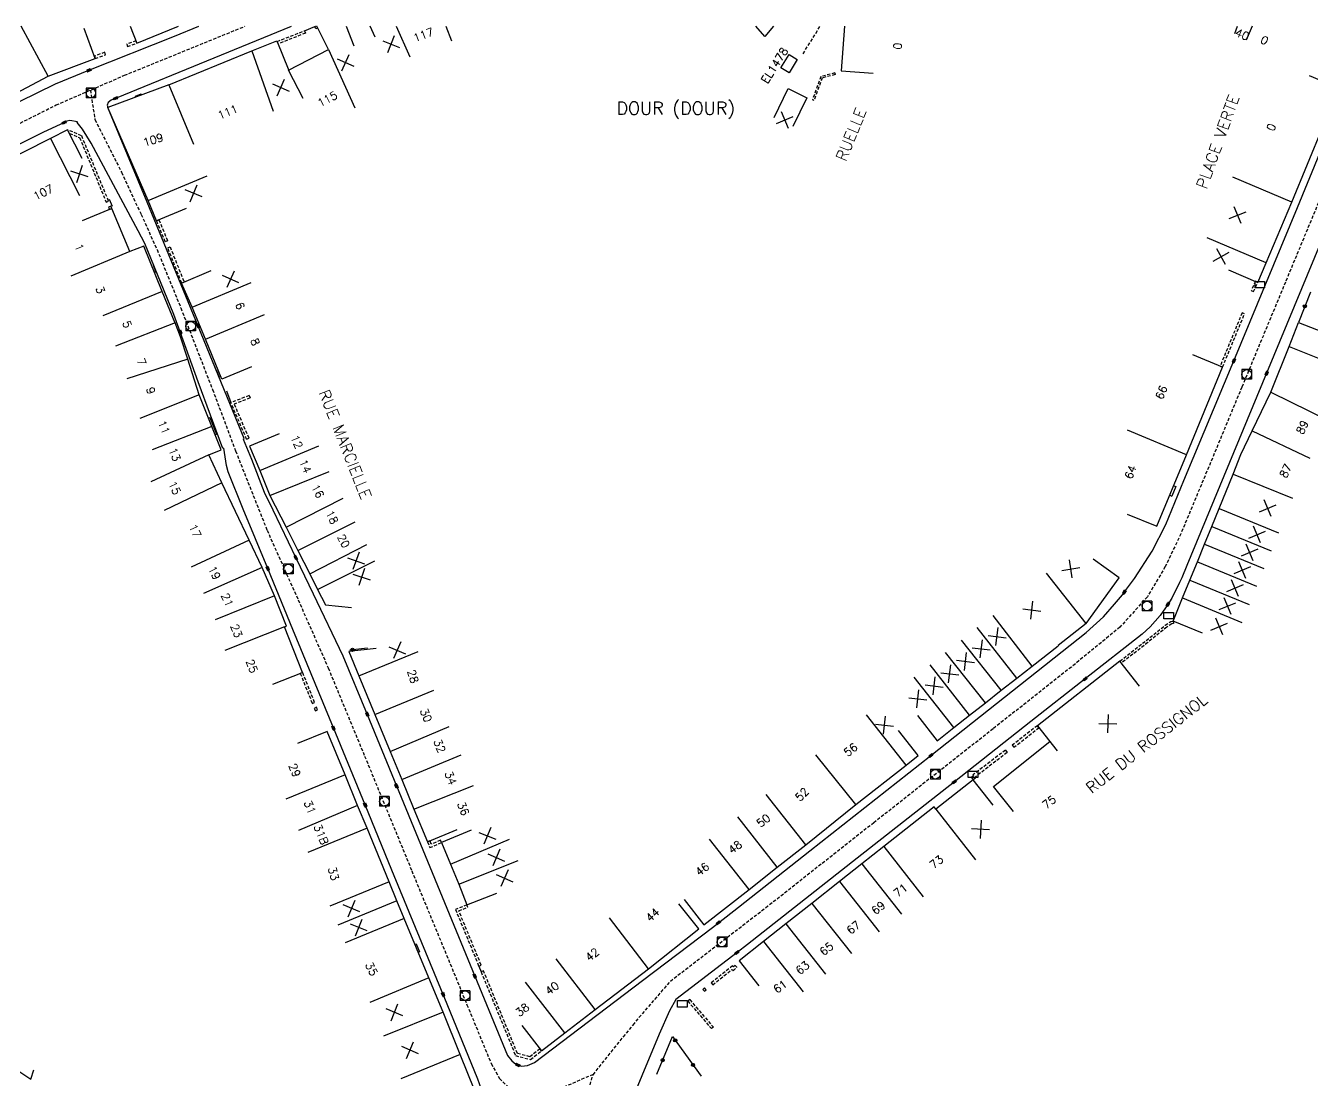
# Model space of a CAD drawing. Header units: millimetres. Extents: x 108000 to 119599, y 120002 to 124063.
# Drawn here: x 108421.3 to 108622.2, y 120835.4 to 121000.1 of the extents above; entities that cross this region are included whole.
import ezdxf
from ezdxf.enums import TextEntityAlignment as Align

# ---------------------------------------------------------------- set-up
doc = ezdxf.new("R2010")
doc.units = ezdxf.units.MM
doc.linetypes.add('DASHED', pattern=[0.75, 0.5, -0.25])
doc.layers.get('0').update_dxf_attribs({"linetype": 'CONTINUOUS'})
for name, color, linetype in [('W0001', 6, 'DASHED'), ('W0008', 7, 'CONTINUOUS'), ('W0100', 7, 'CONTINUOUS'), ('W0105', 7, 'CONTINUOUS'), ('W0112', 1, 'DASHED'), ('W0322', 7, 'CONTINUOUS'), ('W0400', 7, 'CONTINUOUS'), ('W0420', 7, 'CONTINUOUS'), ('W0980', 7, 'CONTINUOUS'), ('W0984', 7, 'CONTINUOUS'), ('W0989', 7, 'CONTINUOUS'), ('W0991', 7, 'CONTINUOUS'), ('W1102', 7, 'CONTINUOUS'), ('W1471', 7, 'CONTINUOUS')]:
    doc.layers.add(name, color=color, linetype=linetype)
doc.styles.get("Standard").update_dxf_attribs({"font": 'romans.shx', "width": 0.85})

# ---------------------------------------------------------------- blocks, each defined once
blk = doc.blocks.new('t991o')
at = {"color": 0, "linetype": 'Continuous'}
for p, q in [((-1, 1), (1, -1)), ((-1, -1), (1, 1))]:
    blk.add_line(p, q, dxfattribs=at)
blk = doc.blocks.new('T420')
for p, q in [((0.75, 0.75), (-0.75, 0.75)), ((-0.75, 0.75), (-0.75, -0.75)), ((0.75, 0.75), (0.75, -0.75)), ((0.75, -0.75), (-0.75, -0.75))]:
    blk.add_line(p, q)
blk.add_ellipse((0, 0), major_axis=(-0.53, 0.53), ratio=1, start_param=3.926991, end_param=10.210176)
blk = doc.blocks.new('T400')
for p, q in [((-0.15, 0.3), (0.15, 0.3)), ((-0.15, -0.25), (-0.15, 0.3)), ((-0.15, 0.15), (0.15, 0.15)), ((-0.15, 0), (0.15, 0)), ((0.15, 0.3), (0.15, -0.25)), ((-0.15, -0.15), (0.15, -0.15)), ((-0.15, -0.25), (-0.15, -0.3)), ((-0.15, -0.3), (0.15, -0.3)), ((0.15, -0.3), (0.15, -0.25))]:
    blk.add_line(p, q)
blk = doc.blocks.new('T1471')
at = {"color": 0, "linetype": 'Continuous', "flags": 128}
blk.add_lwpolyline([(-0.75, -0.5), (-0.75, 0.5), (0.75, 0.5), (0.75, -0.5), (-0.75, -0.5)], dxfattribs=at)
blk = doc.blocks.new('t322o')
at = {"color": 0, "linetype": 'Continuous'}
for radius in [0.25, 0.15]:
    blk.add_circle((0, 0), radius, dxfattribs=at)

msp = doc.modelspace()

# ---------------------------------------------------------------- linework, layer by layer
at = {"layer": 'W0001'}
for points in [[(108313.19, 120952.45), (108322.41, 120948.7), (108332.35, 120944.82), (108336.01, 120944.16), (108340.87, 120944.55), (108348.94, 120946.8), (108357.1, 120950.55), (108366.99, 120956.08), (108379.69, 120963.23), (108391.5, 120969.58), (108403.6, 120976.07), (108415.72, 120982.55), (108426.02, 120987.72), (108436.68, 120992.35), (108455.47, 121000)], [(108542.66, 120995.72), (108545.33, 121000)], [(108431.35, 120990.04), (108432.07, 120985.44), (108436.22, 120977.23), (108439.27, 120970.64), (108441.77, 120965.14), (108445.48, 120956.03), (108450.44, 120943.27), (108454.03, 120933.7), (108458.95, 120921.33), (108463.8, 120910.45), (108468.51, 120899.81), (108474.19, 120886.06), (108481.55, 120868.15), (108490.17, 120847.23), (108493.96, 120838.04), (108495.25, 120835.71), (108499.32, 120831.75)], [(108626.33, 120980.6), (108623.15, 120972.47), (108618, 120960.06), (108611.19, 120943.67), (108606.02, 120931.21), (108601.66, 120920.77), (108599.23, 120915.63), (108596.43, 120910.93), (108592.15, 120906.18), (108584.56, 120899.96), (108572.34, 120890.31), (108553.72, 120875.65), (108537.18, 120862.61), (108521.76, 120850.72), (108516.26, 120844.32), (108509.86, 120836.34), (108493.14, 120829.06), (108485.35, 120823.24), (108475.82, 120816.19), (108463.93, 120807.39), (108449.06, 120796.4), (108434.53, 120785.69), (108410.1, 120767.66)], [(108471.71, 120734.24), (108472.74, 120739.5), (108476.13, 120746.15), (108481.88, 120758.95), (108487.32, 120771.73), (108494.04, 120787.48), (108500.96, 120804.05), (108504.06, 120811.95), (108504.21, 120815.91), (108509.86, 120836.34)]]:
    msp.add_lwpolyline(points, dxfattribs=at)
at = {"layer": 'W0008'}
for p, q in [((108434.16, 120988.13), (108433.99, 120987.67)), ((108433.99, 120987.67), (108434.07, 120987.34)), ((108434.59, 120988.46), (108434.16, 120988.13)), ((108435.41, 120988.81), (108434.59, 120988.46)), ((108455.2, 120935.54), (108456.5, 120932.42)), ((108601.82, 120913.89), (108601.47, 120913.18)), ((108591.32, 120909.79), (108592.53, 120911.22))]:
    msp.add_line(p, q, dxfattribs=at)
for points in [[(108350.03, 120950.73), (108374.99, 120964.08), (108385.74, 120969.81), (108405.92, 120980.56), (108420.29, 120988.27), (108425.92, 120991.04), (108431.12, 120993.14), (108444.51, 120998.48), (108448.3, 121000)], [(108435.41, 120988.81), (108450.67, 120995.06), (108462.77, 121000)], [(108455.2, 120935.54), (108455.4, 120935.62), (108448.19, 120953.2), (108440.25, 120972.54), (108434.07, 120987.34)], [(108492.41, 120834.15), (108491.88, 120835.6), (108486.59, 120848.46), (108486.45, 120848.83), (108478.46, 120868.23), (108474.28, 120878.43), (108469.31, 120890.45), (108462.98, 120905.8), (108459.06, 120915.35), (108455.21, 120924.6), (108452.87, 120930.43), (108452.59, 120931.41), (108452.18, 120934.12), (108452.04, 120934.1), (108448.21, 120944.47), (108445.4, 120952.28), (108444.37, 120954.99), (108439.86, 120966.1), (108438.81, 120968.05), (108431.49, 120981.77), (108430.11, 120983.96), (108429.29, 120984.97), (108429.32, 120985.1), (108428.13, 120985.27), (108427.66, 120985.17), (108427.29, 120984.98), (108424.04, 120983.46), (108416.81, 120979.88)], [(108592.53, 120911.22), (108592.84, 120911.68), (108594.43, 120913.8), (108597.17, 120918.03), (108599.32, 120922.22), (108602.15, 120929.06), (108609.94, 120947.79), (108619.89, 120971.73), (108625.32, 120984.86)], [(108630.04, 120981.97), (108615.06, 120945.83), (108602.6, 120915.83), (108601.82, 120913.89)], [(108456.5, 120932.42), (108458.51, 120927.27), (108459.87, 120924.48), (108463.44, 120917.03), (108466.14, 120911.39), (108470.78, 120901.73), (108474.61, 120892.56), (108479.15, 120881.39), (108487.04, 120862.29), (108491.39, 120851.7), (108496.52, 120839.3), (108497.17, 120838.47), (108497.79, 120837.97), (108498.1, 120837.82), (108498.67, 120837.62), (108499.64, 120837.72), (108500.71, 120838.23), (108517.58, 120851), (108528.51, 120859.29), (108529.43, 120860), (108532.59, 120862.44), (108543.72, 120871.26), (108562.62, 120886.15), (108586.85, 120905.35), (108589.56, 120907.77), (108591.32, 120909.79)], [(108601.47, 120913.18), (108600.27, 120910.71), (108599.65, 120909.72), (108598.42, 120908.01), (108596.85, 120906.25), (108595.6, 120905.08), (108586.71, 120898.09), (108578.24, 120891.43), (108566.3, 120882.03), (108551.12, 120870.11), (108533.96, 120856.61), (108532.36, 120855.38), (108522.8, 120848.06), (108521.78, 120846.27), (108520.18, 120842.62), (108514.77, 120829.6), (108509.33, 120816.5)]]:
    msp.add_lwpolyline(points, dxfattribs=at)
at = {"layer": 'W0100'}
for p, q in [((108443.63, 120990.84), (108456.59, 120996.19)), ((108443.63, 120990.84), (108434.07, 120987.34)), ((108586.9, 120906.77), (108582.48, 120903.31)), ((108582.48, 120903.31), (108582.51, 120903.28)), ((108569.24, 120882.32), (108563.42, 120877.74)), ((108572.34, 120878.39), (108569.24, 120882.32)), ((108563.42, 120877.74), (108563.12, 120878.12)), ((108532.66, 120854.1), (108535.75, 120850.16))]:
    msp.add_line(p, q, dxfattribs=at)
for points in [[(108397.39, 120983.6), (108399.65, 120979.14), (108404.02, 120981.35), (108408.71, 120983.79), (108419.77, 120989.54), (108424.74, 120992.2), (108432.12, 120994.96), (108430.37, 120999.64)], [(108437.55, 121000), (108438.63, 120997.36), (108445.1, 121000)], [(108464.6, 120988.71), (108462.3, 120993.15), (108468.54, 120996.37), (108466.74, 121000)], [(108471.3, 121000), (108472.48, 120996.97)], [(108475.82, 120998.29), (108475.05, 121000)], [(108456.59, 120996.19), (108460.5, 120997.74), (108462.34, 120993.08)], [(108609.08, 120961.98), (108613.68, 120960.01), (108614.98, 120963.05), (108618.98, 120972.54), (108626.36, 120990.37), (108621.74, 120992.29)], [(108538.16, 120985.78), (108540.35, 120990.28), (108543.26, 120988.86), (108541.07, 120984.36)], [(108446.3, 120971.58), (108441.69, 120969.64), (108440.37, 120972.79), (108434.07, 120987.34)], [(108430.06, 120979.38), (108427.79, 120983.84), (108425.14, 120982.49), (108416.56, 120978.16), (108413.1, 120976.26), (108407.48, 120973.45), (108402.51, 120970.87), (108404.82, 120966.43)], [(108459.87, 120897.27), (108464.51, 120899.12), (108461.67, 120906.25), (108461.99, 120906.36), (108460.1, 120911.06), (108460.11, 120911.08), (108458.16, 120915.48), (108456.16, 120919.78), (108451.89, 120928.71), (108449.86, 120933.07), (108451.78, 120933.89), (108450.34, 120937.54), (108448.35, 120942.48), (108446.57, 120948.02), (108445.44, 120951.52), (108444.6, 120953.68), (108444.59, 120953.67), (108442.56, 120958.61), (108439.73, 120965.65), (108437.51, 120964.86), (108434.7, 120971.55), (108430.09, 120969.62)], [(108456.53, 120946.85), (108451.91, 120944.93), (108449.33, 120951.15), (108447.23, 120956.13), (108445.61, 120959.91), (108450.21, 120961.88)], [(108605.07, 120905.24), (108600.45, 120907.14), (108601.93, 120910.74), (108603.07, 120913.53), (108604.24, 120916.36), (108605.38, 120919.15), (108606.51, 120921.9), (108607.65, 120924.69), (108609.85, 120930.08), (108611.03, 120933.15), (108612.79, 120936.86), (108615.74, 120942.86), (108618.6, 120949.99), (108620.05, 120953.73), (108624.71, 120951.93)], [(108593.3, 120923.84), (108597.92, 120921.93), (108602.55, 120933.11), (108608.16, 120946.79), (108603.54, 120948.69)], [(108460.83, 120936.37), (108456.22, 120934.44), (108457.8, 120930.64), (108459.4, 120926.73), (108461.94, 120921.78), (108463.74, 120918.16), (108465.63, 120914.51), (108466.85, 120912.06), (108468.07, 120909.65), (108472.12, 120909.25)], [(108586.9, 120906.77), (108592.02, 120913.87), (108587.97, 120916.79)], [(108475.97, 120902.85), (108471.73, 120902.37), (108473.28, 120898.58), (108475.76, 120892.55), (108478.2, 120886.78), (108480.01, 120882.41), (108481.89, 120877.74), (108484, 120872.66), (108488.62, 120874.58)], [(108560.51, 120892.38), (108563.6, 120888.45), (108566.23, 120890.52), (108568.68, 120892.44), (108571.13, 120894.38), (108573.58, 120896.32), (108576.04, 120898.24), (108578.44, 120900.1), (108582.51, 120903.28)], [(108595.23, 120896.96), (108592.14, 120900.89), (108579.26, 120890.8), (108582.34, 120886.86)], [(108481.91, 120831.5), (108484.87, 120827.46), (108490.88, 120831.87), (108491.42, 120833.79), (108489.11, 120839.44), (108486.44, 120846.06), (108484.21, 120851.4), (108480.37, 120860.71), (108479.24, 120863.46), (108478, 120866.44), (108474.59, 120874.78), (108473.09, 120878.32), (108471.14, 120883.11), (108468.34, 120889.9), (108463.72, 120888)], [(108524.09, 120863.65), (108527.18, 120859.71), (108534.22, 120865.22), (108538.64, 120868.69), (108543.11, 120872.21), (108550.89, 120878.47), (108558.76, 120884.65), (108560.64, 120886.12), (108557.55, 120890.06)], [(108575.52, 120877.38), (108572.4, 120881.28), (108581.21, 120888.31)], [(108563.12, 120878.12), (108555.26, 120871.94), (108551.84, 120869.23), (108548.34, 120866.49), (108544.01, 120863.03), (108539.99, 120859.87), (108536.49, 120857.1), (108532.66, 120854.1)], [(108490.81, 120874.49), (108486.2, 120872.54), (108487.62, 120869.18), (108488.89, 120866.04), (108490.15, 120862.81), (108494.81, 120864.63)], [(108498.74, 120843.96), (108501.82, 120840.02), (108505.46, 120842.86), (108510.17, 120846.46), (108518.52, 120852.84), (108526.38, 120859.08), (108523.28, 120863)]]:
    msp.add_lwpolyline(points, dxfattribs=at)
at = {"layer": 'W0100', "flags": 128}
for points in [[(108538.04, 121000), (108536.68, 120998.4), (108536.68, 120998.4)], [(108549.13, 121000), (108548.63, 120993.05), (108548.63, 120993.05), (108553.62, 120992.69)], [(108540.47, 120995.6), (108541.76, 120994.82), (108540.47, 120992.76), (108539.18, 120993.54), (108540.47, 120995.6), (108540.47, 120995.6)]]:
    msp.add_lwpolyline(points, dxfattribs=at)
at = {"layer": 'W0105'}
for p, q in [((108464.78, 120999.31), (108466.4, 120999.97)), ((108438.39, 120989.11), (108439.27, 120989.46)), ((108439.35, 120989.27), (108439.27, 120989.46)), ((108438.46, 120988.94), (108438.39, 120989.11)), ((108434.82, 120971.86), (108434.35, 120972.94)), ((108441.64, 120961.53), (108441.22, 120962.71)), ((108450.99, 120946.37), (108451.48, 120945.24)), ((108449.81, 120938.85), (108450.02, 120938.93)), ((108450.02, 120938.93), (108451.06, 120936.33)), ((108450.85, 120936.25), (108451.06, 120936.33)), ((108600.88, 120928.14), (108600.26, 120926.63)), ((108600.55, 120928.27), (108600.88, 120928.14)), ((108599.93, 120926.77), (108600.26, 120926.63)), ((108482.04, 120856.67), (108482.22, 120856.75)), ((108482.22, 120856.75), (108482.77, 120855.48)), ((108482.57, 120855.39), (108482.77, 120855.48)), ((108492.02, 120853.27), (108492.38, 120852.37))]:
    msp.add_line(p, q, dxfattribs=at)
at = {"layer": 'W0112'}
for p, q in [((108460.53, 120997.63), (108464.78, 120999.31)), ((108464.78, 120999.31), (108464.93, 120998.94)), ((108466.4, 120999.97), (108466.69, 121000.09)), ((108466.69, 121000.09), (108466.85, 120999.73)), ((108437.16, 120996.85), (108438.63, 120997.36)), ((108438.63, 120997.36), (108438.5, 120997.74)), ((108432.12, 120994.96), (108433.73, 120995.57)), ((108433.73, 120995.57), (108433.59, 120995.95)), ((108545.45, 120992.15), (108544.13, 120988.53)), ((108545.64, 120991.94), (108544.37, 120988.44)), ((108547.62, 120992.72), (108545.45, 120992.15)), ((108547.69, 120992.47), (108545.64, 120991.94)), ((108547.62, 120992.72), (108547.69, 120992.47)), ((108544.37, 120988.44), (108544.13, 120988.53)), ((108429.98, 120982.92), (108427.79, 120983.84)), ((108428.08, 120983.29), (108429.68, 120982.62)), ((108434.2, 120972.71), (108429.98, 120982.92)), ((108434.56, 120971.9), (108434.19, 120971.75)), ((108434.69, 120971.56), (108434.56, 120971.9)), ((108441.69, 120969.65), (108442.06, 120969.8)), ((108443.05, 120966.34), (108441.69, 120969.65)), ((108443.44, 120965.42), (108443.81, 120965.57)), ((108445.62, 120959.92), (108443.44, 120965.42)), ((108613.02, 120958.58), (108613.68, 120960.02)), ((108613.68, 120960.02), (108613.31, 120960.19)), ((108608.17, 120946.79), (108611.6, 120955.1)), ((108611.6, 120955.1), (108611.23, 120955.25)), ((108456.14, 120942.35), (108453.3, 120941.24)), ((108455.76, 120935.52), (108453.3, 120941.24)), ((108456.29, 120941.97), (108453.83, 120941.02)), ((108456.13, 120935.68), (108453.83, 120941.02)), ((108456.14, 120942.35), (108456.29, 120941.97)), ((108455.76, 120935.52), (108456.13, 120935.68)), ((108600.08, 120907.09), (108600.45, 120907.14)), ((108464.5, 120899.12), (108464.13, 120898.97)), ((108466.38, 120894.43), (108464.5, 120899.12)), ((108466.67, 120893.67), (108466.31, 120893.5)), ((108466.85, 120893.27), (108466.67, 120893.67)), ((108579.25, 120890.8), (108575.32, 120887.74)), ((108574.26, 120886.98), (108574.53, 120886.6)), ((108575.32, 120887.74), (108575.57, 120887.42)), ((108484.01, 120872.66), (108484.36, 120871.76)), ((108484.36, 120871.76), (108486.2, 120872.54)), ((108490.16, 120862.8), (108488.38, 120862.11)), ((108488.38, 120862.11), (108492.02, 120853.27)), ((108531.65, 120853.31), (108528.3, 120850.65)), ((108527.27, 120849.85), (108527.01, 120849.63)), ((108527.01, 120849.63), (108527.27, 120849.32)), ((108524.96, 120848.02), (108528.65, 120843.72)), ((108528.65, 120843.72), (108528.35, 120843.49)), ((108500.09, 120838.67), (108501.82, 120840.02))]:
    msp.add_line(p, q, dxfattribs=at)
for points in [[(108466.85, 120999.73), (108466.56, 120999.6), (108466.4, 120999.97)], [(108438.5, 120997.74), (108437.03, 120997.23), (108437.16, 120996.85)], [(108464.93, 120998.94), (108460.68, 120997.25), (108460.53, 120997.63)], [(108433.59, 120995.95), (108431.98, 120995.33), (108432.12, 120994.96)], [(108429.68, 120982.62), (108433.83, 120972.55), (108434.2, 120972.71)], [(108434.19, 120971.75), (108434.32, 120971.41), (108434.69, 120971.56)], [(108442.06, 120969.8), (108443.42, 120966.49), (108443.05, 120966.34)], [(108443.81, 120965.57), (108445.99, 120960.07), (108445.62, 120959.92)], [(108613.31, 120960.19), (108612.66, 120958.74), (108613.02, 120958.58)], [(108611.23, 120955.25), (108607.8, 120946.94), (108608.17, 120946.79)], [(108592.15, 120900.89), (108596.26, 120904.1), (108599.22, 120906.49), (108600.08, 120907.09)], [(108600.45, 120907.14), (108600.5, 120906.74), (108600.23, 120906.71), (108599.46, 120906.17), (108596.5, 120903.79)], [(108596.5, 120903.79), (108592.39, 120900.57), (108592.15, 120900.89)], [(108464.13, 120898.97), (108466.01, 120894.28), (108466.38, 120894.43)], [(108466.31, 120893.5), (108466.49, 120893.1), (108466.85, 120893.27)], [(108575.57, 120887.42), (108579.5, 120890.48), (108579.25, 120890.8)], [(108574.26, 120886.98), (108569.2, 120883.11), (108569.3, 120882.97), (108568.98, 120882.7), (108569.24, 120882.32)], [(108574.53, 120886.6), (108569.47, 120882.73), (108569.57, 120882.59), (108569.24, 120882.32)], [(108484.58, 120872.29), (108484.38, 120872.8), (108484.01, 120872.66)], [(108486.2, 120872.54), (108486.05, 120872.91), (108484.58, 120872.29)], [(108488.9, 120861.89), (108490.3, 120862.43), (108490.16, 120862.8)], [(108492.02, 120853.27), (108492.39, 120853.42), (108488.9, 120861.89)], [(108528.3, 120850.65), (108528.55, 120850.33), (108531.59, 120852.75), (108531.76, 120852.54)], [(108532.04, 120853.36), (108531.8, 120853.13), (108531.65, 120853.31)], [(108531.76, 120852.54), (108532.32, 120853.07), (108532.04, 120853.36)], [(108498.06, 120839.62), (108492.75, 120852.52), (108492.38, 120852.37)], [(108492.38, 120852.37), (108497.76, 120839.29), (108500.09, 120838.67)], [(108527.27, 120849.32), (108527.53, 120849.54), (108527.27, 120849.85)], [(108524.96, 120848.02), (108524.66, 120847.8), (108528.35, 120843.49)], [(108501.82, 120840.02), (108501.57, 120840.33), (108500, 120839.1), (108498.06, 120839.62)]]:
    msp.add_lwpolyline(points, dxfattribs=at)
at = {"layer": 'W0322'}
for p, q in [((108621.89, 120958.49), (108620.05, 120953.74)), ((108452.6, 120943.11), (108453.3, 120941.24)), ((108474.65, 120902.88), (108471.88, 120902.6))]:
    msp.add_line(p, q, dxfattribs=at)
for points in [[(108519.82, 120836.37), (108522.26, 120842.26), (108526.73, 120836.07)], [(108418.32, 120838.12), (108422.04, 120835.58), (108422.54, 120837.05)]]:
    msp.add_lwpolyline(points, dxfattribs=at)
at = {"layer": 'W1102'}
for p, q in [((108424.74, 120992.2), (108420.56, 121000)), ((108479.09, 121000), (108481.24, 120995.24)), ((108486.88, 121000), (108487.76, 120997.71)), ((108536.68, 120998.4), (108535.31, 121000)), ((108610.09, 120998.9), (108610.53, 121000)), ((108612.79, 121000), (108611.85, 120997.82)), ((108456.59, 120996.19), (108459.92, 120986.76)), ((108468.54, 120996.37), (108472.66, 120987.26)), ((108443.63, 120990.84), (108447.46, 120981.6)), ((108425.14, 120982.49), (108429.67, 120973.58)), ((108440.37, 120972.79), (108449.59, 120976.66)), ((108618.98, 120972.54), (108609.77, 120976.43)), ((108614.98, 120963.05), (108605.78, 120966.98)), ((108437.51, 120964.86), (108428.28, 120960.99)), ((108447.23, 120956.13), (108456.45, 120960.01)), ((108442.56, 120958.61), (108433.31, 120954.8)), ((108444.6, 120953.68), (108435.27, 120950.08)), ((108449.33, 120951.15), (108458.57, 120954.98)), ((108618.6, 120949.99), (108627.88, 120946.27)), ((108446.57, 120948.02), (108437.05, 120944.96)), ((108448.35, 120942.48), (108439.07, 120938.74)), ((108615.74, 120942.86), (108624.71, 120938.45)), ((108450.34, 120937.54), (108441.03, 120933.88)), ((108602.55, 120933.11), (108593.32, 120936.94)), ((108612.79, 120936.86), (108621.82, 120932.56)), ((108449.86, 120933.07), (108440.79, 120928.86)), ((108457.8, 120930.64), (108467.03, 120934.49)), ((108459.4, 120926.73), (108468.66, 120930.51)), ((108609.85, 120930.08), (108619.11, 120926.3)), ((108451.89, 120928.71), (108442.87, 120924.38)), ((108461.94, 120921.78), (108470.84, 120926.35)), ((108607.65, 120924.69), (108616.91, 120920.9)), ((108463.74, 120918.16), (108472.69, 120922.62)), ((108606.51, 120921.9), (108615.76, 120918.1)), ((108456.16, 120919.78), (108447.1, 120915.55)), ((108465.63, 120914.51), (108474.52, 120919.08)), ((108605.38, 120919.15), (108614.63, 120915.36)), ((108458.16, 120915.48), (108449.02, 120911.42)), ((108466.85, 120912.06), (108475.8, 120916.52)), ((108604.24, 120916.36), (108613.49, 120912.56)), ((108586.9, 120906.77), (108580.7, 120914.61)), ((108603.07, 120913.53), (108612.32, 120909.72)), ((108460.1, 120911.06), (108450.82, 120907.34)), ((108601.93, 120910.74), (108611.17, 120906.93)), ((108578.44, 120900.1), (108572.34, 120908.02)), ((108461.67, 120906.25), (108452.38, 120902.54)), ((108576.04, 120898.24), (108569.86, 120906.11)), ((108573.58, 120896.32), (108567.38, 120904.16)), ((108473.28, 120898.58), (108482.53, 120902.36)), ((108571.13, 120894.38), (108564.92, 120902.22)), ((108568.68, 120892.44), (108562.52, 120900.32)), ((108566.23, 120890.52), (108560.02, 120898.37)), ((108475.76, 120892.55), (108485.01, 120896.37)), ((108558.76, 120884.65), (108552.58, 120892.51)), ((108478.2, 120886.78), (108487.41, 120890.67)), ((108480.01, 120882.41), (108489.25, 120886.24)), ((108550.89, 120878.47), (108544.63, 120886.26)), ((108471.14, 120883.11), (108461.88, 120879.32)), ((108481.89, 120877.74), (108491.17, 120881.48)), ((108543.11, 120872.21), (108536.91, 120880.07)), ((108473.09, 120878.32), (108463.88, 120874.43)), ((108563.42, 120877.74), (108569.6, 120869.87)), ((108474.59, 120874.78), (108465.34, 120870.99)), ((108538.64, 120868.69), (108532.46, 120876.56)), ((108487.62, 120869.18), (108496.83, 120873.08)), ((108534.22, 120865.22), (108528.06, 120873.1)), ((108555.26, 120871.94), (108561.43, 120864.08)), ((108488.89, 120866.04), (108498.17, 120869.77)), ((108551.84, 120869.23), (108558.04, 120861.39)), ((108478, 120866.44), (108468.77, 120862.61)), ((108548.34, 120866.49), (108554.53, 120858.63)), ((108479.24, 120863.46), (108469.99, 120859.66)), ((108544.01, 120863.03), (108550.24, 120855.21)), ((108480.37, 120860.71), (108471.13, 120856.88)), ((108518.52, 120852.84), (108512.45, 120860.79)), ((108539.99, 120859.87), (108546.18, 120852.01)), ((108536.49, 120857.1), (108542.7, 120849.26)), ((108510.17, 120846.46), (108504.09, 120854.41)), ((108484.21, 120851.4), (108474.98, 120847.56)), ((108505.46, 120842.86), (108499.32, 120850.75)), ((108486.44, 120846.06), (108477.16, 120842.32)), ((108489.11, 120839.44), (108479.85, 120835.65))]:
    msp.add_line(p, q, dxfattribs=at)

# ---------------------------------------------------------------- block references
at = {"layer": 'W0322'}
for p, rotation in [((108621.03, 120956.28), 248.9124932718074), ((108472.29, 120902.65), 185.6022237431031), ((108522.7, 120841.66), 305.8045360106737), ((108520.73, 120838.57), 67.51144393115668), ((108525.48, 120837.81), 305.8045360106737)]:
    msp.add_blockref('t322o', p, dxfattribs=dict(at, rotation=rotation))
at = {"layer": 'W0400'}
for p, rotation in [((108431.12, 120993.14), 291.9970111848961), ((108435.32, 120988.77), 113.5764522072518), ((108427.29, 120984.98), 116.6569824220594), ((108448.19, 120953.2), 202.2987670898437), ((108445.4, 120952.28), 19.83538055458981), ((108609.94, 120947.79), 337.4368057252759), ((108615.06, 120945.83), 157.4819030754584), ((108463.44, 120917.03), 205.6073303220077), ((108459.06, 120915.35), 22.34407043491592), ((108592.84, 120911.68), 326.4316215516774), ((108599.65, 120909.72), 148.0662994388681), ((108586.71, 120898.09), 128.160140990869), ((108474.61, 120892.56), 202.640197754231), ((108469.31, 120890.45), 22.46482849049837), ((108562.62, 120886.15), 308.231403350408), ((108479.15, 120881.39), 202.1254577633379), ((108566.3, 120882.03), 128.2024993898031), ((108474.28, 120878.43), 22.25637054476168), ((108529.43, 120860), 307.7375717162273), ((108532.36, 120855.38), 127.7158660885534), ((108491.39, 120851.7), 22.35342407226561), ((108486.45, 120848.83), 21.1417388908707), ((108498.1, 120837.82), 242.7513732903233)]:
    msp.add_blockref('T400', p, dxfattribs=dict(at, rotation=rotation))
at = {"layer": 'W0420'}
for p in [(108431.43, 120989.59), (108447.03, 120953.18), (108611.94, 120945.64), (108462.27, 120915.25), (108596.39, 120909.5), (108563.31, 120883.22), (108477.28, 120878.98), (108529.98, 120857.02), (108489.87, 120848.66)]:
    msp.add_blockref('T420', p, dxfattribs=at)
at = {"layer": 'W0991'}
for p, rotation in [((108478.33, 120997.22), 24.31166265698762), ((108471.2, 120994.33), 21.11067973338093), ((108461.11, 120990.45), 21.48465856634751), ((108539.82, 120985.35), 67.65658326675579), ((108429.64, 120976.93), 206.9681625495757), ((108447.49, 120973.92), 112.7799912165916), ((108610.53, 120970.52), 67.10679590052928), ((108607.97, 120964.03), 73.99455727530507), ((108453.27, 120960.54), 110.9539691262883), ((108615.23, 120924.74), 67.77229416855118), ((108613.56, 120920.64), 67.75571106326522), ((108612.42, 120917.86), 67.6671520685586), ((108472.83, 120916.54), 294.9352110824163), ((108473.71, 120914.01), 296.7843150315351), ((108584.48, 120915.28), 54.18075187332514), ((108611.29, 120915.1), 67.75019369336154), ((108610.13, 120912.28), 67.66441446831325), ((108578.38, 120908.86), 38.05732574773296), ((108608.97, 120909.46), 67.60536666700465), ((108607.66, 120906.27), 67.62427182360969), ((108572.96, 120904.71), 37.63286607154194), ((108479.27, 120902.58), 292.2188922338236), ((108570.49, 120902.79), 38.11099427629068), ((108568.02, 120900.84), 38.30583227383952), ((108565.56, 120898.9), 38.37886890099028), ((108563.14, 120897), 38.00619735364999), ((108560.57, 120894.98), 38.31500213068547), ((108555.38, 120890.89), 38.11733963464476), ((108590.27, 120891.11), 313.2060948164554), ((108493.36, 120873.59), 292.9451907492118), ((108570.39, 120874.62), 222.4559480150884), ((108494.75, 120870.22), 291.9424447932614), ((108496.04, 120866.98), 291.390330000191), ((108472.15, 120862.27), 112.5067545656466), ((108473.29, 120859.29), 113.8803918652433), ((108478.86, 120846.04), 112.605075434934), ((108481.28, 120840.13), 111.9439996437588)]:
    msp.add_blockref('t991o', p, dxfattribs=dict(at, rotation=rotation))
at = {"layer": 'W1471'}
for p in [(108614, 120959.66), (108599.75, 120907.96), (108569.19, 120883.22), (108523.82, 120847.37)]:
    msp.add_blockref('T1471', p, dxfattribs=at)

# ---------------------------------------------------------------- texts
at = {"layer": 'W0980'}
msp.add_text('DOUR (DOUR)', height=2, dxfattribs=at).set_placement((108522.78, 120987.07), align=Align.MIDDLE)
at = {"layer": 'W0984'}
msp.add_text('EL1478', height=1.25, rotation=57.6511, dxfattribs=at).set_placement((108538.21, 120993.9), align=Align.MIDDLE)
at = {"layer": 'W0989'}
for s, rotation, p in [('PLACE VERTE', 70.311, (108607.43, 120981.99)), ('RUELLE', 67.7684, (108550.15, 120983.12)), ('RUE MARCIELLE', 291.7088, (108471.15, 120934.73)), ('RUE DU ROSSIGNOL', 38.2313, (108596.32, 120887.99))]:
    msp.add_text(s, height=1.75, rotation=rotation, dxfattribs=at).set_placement(p, align=Align.MIDDLE)
at = {"layer": 'W0991'}
for s, rotation, p in [('117', 20.1537, (108483.36, 120998.67)), ('40', 337.8986, (108611.25, 120998.73)), ('0', 85.9127, (108557.43, 120996.91)), ('0', 329.6651, (108614.71, 120997.81)), ('115', 27.3393, (108468.37, 120988.66)), ('111', 22.4756, (108452.78, 120986.62)), ('109', 17.0573, (108441.17, 120982.28)), ('0', 67.6922, (108615.77, 120984.25)), ('107', 26.7911, (108424, 120974.07)), ('1', 292.7516, (108429.65, 120965.5)), ('3', 292.7516, (108432.91, 120958.83)), ('6', 292.8404, (108454.73, 120956.36)), ('5', 292.3837, (108437.1, 120953.47)), ('8', 292.5522, (108457.09, 120950.72)), ('7', 287.9511, (108439.34, 120947.61)), ('9', 287.8036, (108440.8, 120943.11)), ('66', 67.6922, (108598.62, 120942.83)), ('11', 291.9389, (108442.85, 120937.39)), ('89', 63.8354, (108620.64, 120937.4)), ('12', 292.6529, (108463.6, 120935.12)), ('13', 291.474, (108444.54, 120933.15)), ('14', 292.2555, (108464.93, 120931.3)), ('64', 67.9631, (108593.81, 120930.39)), ('87', 64.5353, (108618.03, 120930.58)), ('15', 294.8871, (108444.52, 120927.94)), ('16', 297.1479, (108466.88, 120927.42)), ('18', 296.4886, (108469.1, 120923.35)), ('17', 295.5928, (108447.71, 120921.22)), ('20', 297.2465, (108470.9, 120919.63)), ('19', 295.4077, (108450.74, 120914.67)), ('21', 293.9264, (108452.74, 120910.44)), ('23', 291.8678, (108454.18, 120905.61)), ('25', 291.7864, (108456.59, 120900.09)), ('28', 286.8529, (108481.74, 120898.49)), ('30', 292.873, (108483.78, 120892.42)), ('32', 292.5091, (108485.9, 120887.62)), ('56', 38.1592, (108550.09, 120887.05)), ('29', 292.3736, (108463.27, 120883.84)), ('34', 291.9163, (108487.63, 120882.62)), ('52', 45.1362, (108542.49, 120880.07)), ('31', 292.2315, (108465.64, 120878.07)), ('36', 292.596, (108489.6, 120877.84)), ('75', 38.5751, (108581.1, 120878.86)), ('50', 38.2593, (108536.47, 120875.98)), ('31B', 292.9132, (108467.4, 120873.82)), ('48', 38.1453, (108532.04, 120871.85)), ('46', 38.0383, (108526.92, 120868.39)), ('73', 38.1717, (108563.51, 120869.53)), ('33', 286.1375, (108469.34, 120867.69)), ('71', 38.3581, (108557.89, 120865.1)), ('69', 38.1999, (108554.42, 120862.36)), ('44', 41.912, (108519.16, 120861.27)), ('67', 38.5431, (108550.54, 120859.28)), ('65', 38.19, (108546.33, 120855.95)), ('42', 37.3557, (108509.73, 120855.07)), ('35', 296.6605, (108475.27, 120852.8)), ('63', 38.3905, (108542.59, 120853)), ('40', 37.4304, (108503.46, 120849.8)), ('61', 35.594, (108539.09, 120850.06)), ('38', 37.9337, (108498.82, 120846.44))]:
    msp.add_text(s, height=1.25, rotation=rotation, dxfattribs=at).set_placement(p, align=Align.MIDDLE)

doc.saveas('drawing.dxf')
